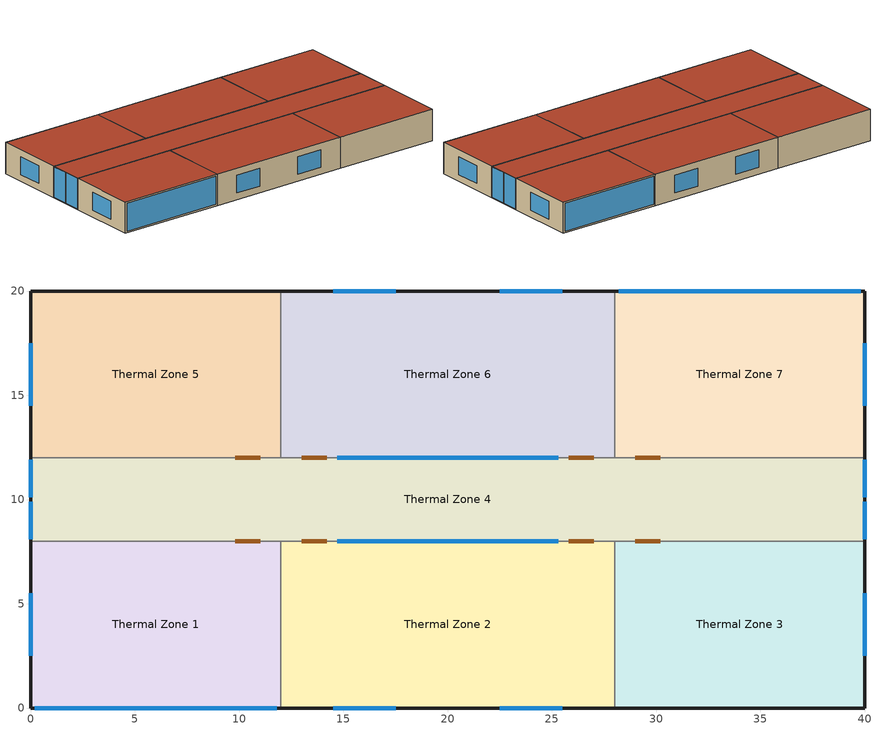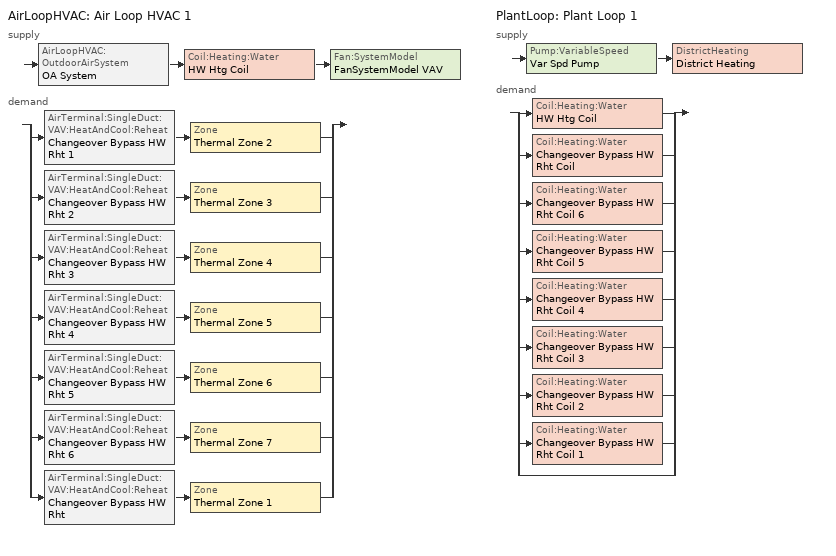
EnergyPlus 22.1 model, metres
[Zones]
Thermal Zone 1
 floor ground (My Slab): 12,8 12,0 0,0 0,8 z0
 wall outside (My Exterior Wall): 0,8 0,0 12,0 z0:3.5
 wall to Thermal Zone 4 (My Interior Wall): 12,8 0,8 z0:3.5
 wall to Thermal Zone 2 (My Interior Wall): 12,0 12,8 z0:3.5
 window (My Exterior Window): 0.2,0 11.8,0 z0.2:3.3; 0,5.5 0,2.5 z0.75:2.75
 door inside (My Interior Door): 11,8 9.8,8 z0:2.2
 roof outside (My Roof): 12,0 12,8 0,8 0,0 z3.5
Thermal Zone 2
 floor ground (My Slab): 28,8 28,0 12,0 12,8 z0
 wall outside (My Exterior Wall): 12,0 28,0 z0:3.5
 wall to Thermal Zone 4 (My Interior Wall): 28,8 12,8 z0:3.5
 wall to Thermal Zone 3 (My Interior Wall): 28,0 28,8 z0:3.5
 window (My Exterior Window): 14.5,0 17.5,0 / 22.5,0 25.5,0 z0.75:2.75
 window inside (My Interior Window): 25.3,8 14.7,8 z0.1:3.4
 door inside (My Interior Door): 14.2,8 13,8 / 27,8 25.8,8 z0:2.2
 roof outside (My Roof): 28,0 28,8 12,8 12,0 z3.5
Thermal Zone 3
 floor ground (My Slab): 40,8 40,0 28,0 28,8 z0
 wall outside (My Exterior Wall): 28,0 40,0 40,8 z0:3.5
 wall to Thermal Zone 4 (My Interior Wall): 40,8 28,8 z0:3.5
 window (My Exterior Window): 40,2.5 40,5.5 z0.75:2.75
 door inside (My Interior Door): 30.2,8 29,8 z0:2.2
 roof outside (My Roof): 40,0 40,8 28,8 28,0 z3.5
Thermal Zone 4
 floor ground (My Slab): 40,12 40,8 0,8 0,12 z0
 wall outside (My Exterior Wall): 0,12 0,10 0,8 / 40,8 40,10 40,12 z0:3.5
 wall to Thermal Zone 5 (My Interior Wall): 12,12 0,12 z0:3.5
 wall to Thermal Zone 6 (My Interior Wall): 28,12 12,12 z0:3.5
 wall to Thermal Zone 7 (My Interior Wall): 40,12 28,12 z0:3.5
 window (My Exterior Window): 0,9.9 0,8.1 / 40,10.1 40,11.9 / 0,11.9 0,10.1 / 40,8.1 40,9.9 z0.05:3.45
 window inside (My Interior Window): 25.3,12 14.7,12 z0.1:3.4
 door inside (My Interior Door): 11,12 9.8,12 / 14.2,12 13,12 / 27,12 25.8,12 / 30.2,12 29,12 z0:2.2
 roof outside (My Roof): 40,8 40,12 0,12 0,8 z3.5
Thermal Zone 5
 floor ground (My Slab): 12,20 12,12 0,12 0,20 z0
 wall outside (My Exterior Wall): 12,20 0,20 0,12 z0:3.5
 wall to Thermal Zone 6 (My Interior Wall): 12,12 12,20 z0:3.5
 window (My Exterior Window): 0,17.5 0,14.5 z0.75:2.75
 roof outside (My Roof): 12,12 12,20 0,20 0,12 z3.5
Thermal Zone 6
 floor ground (My Slab): 28,20 28,12 12,12 12,20 z0
 wall outside (My Exterior Wall): 28,20 12,20 z0:3.5
 wall to Thermal Zone 7 (My Interior Wall): 28,12 28,20 z0:3.5
 window (My Exterior Window): 25.5,20 22.5,20 / 17.5,20 14.5,20 z0.75:2.75
 roof outside (My Roof): 28,12 28,20 12,20 12,12 z3.5
Thermal Zone 7
 floor ground (My Slab): 40,20 40,12 28,12 28,20 z0
 wall outside (My Exterior Wall): 40,12 40,20 28,20 z0:3.5
 window (My Exterior Window): 40,14.5 40,17.5 z0.75:2.75; 39.8,20 28.2,20 z0.2:3.3
 roof outside (My Roof): 40,12 40,20 28,20 28,12 z3.5
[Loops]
AirLoopHVAC 'Air Loop HVAC 1'
 supply: AirLoopHVAC:OutdoorAirSystem 'OA System' > Coil:Heating:Water 'HW Htg Coil' > Fan:SystemModel 'FanSystemModel VAV'
 demand: split
  | AirTerminal:SingleDuct:VAV:HeatAndCool:Reheat 'Changeover Bypass HW Rht 1' > Zone 'Thermal Zone 2'
  | AirTerminal:SingleDuct:VAV:HeatAndCool:Reheat 'Changeover Bypass HW Rht 2' > Zone 'Thermal Zone 3'
  | AirTerminal:SingleDuct:VAV:HeatAndCool:Reheat 'Changeover Bypass HW Rht 3' > Zone 'Thermal Zone 4'
  | AirTerminal:SingleDuct:VAV:HeatAndCool:Reheat 'Changeover Bypass HW Rht 4' > Zone 'Thermal Zone 5'
  | AirTerminal:SingleDuct:VAV:HeatAndCool:Reheat 'Changeover Bypass HW Rht 5' > Zone 'Thermal Zone 6'
  | AirTerminal:SingleDuct:VAV:HeatAndCool:Reheat 'Changeover Bypass HW Rht 6' > Zone 'Thermal Zone 7'
  | AirTerminal:SingleDuct:VAV:HeatAndCool:Reheat 'Changeover Bypass HW Rht' > Zone 'Thermal Zone 1'
PlantLoop 'Plant Loop 1'
 supply: Pump:VariableSpeed 'Var Spd Pump' > DistrictHeating 'District Heating'
 demand: split
  | Coil:Heating:Water 'HW Htg Coil'
  | Coil:Heating:Water 'Changeover Bypass HW Rht Coil'
  | Coil:Heating:Water 'Changeover Bypass HW Rht Coil 6'
  | Coil:Heating:Water 'Changeover Bypass HW Rht Coil 5'
  | Coil:Heating:Water 'Changeover Bypass HW Rht Coil 4'
  | Coil:Heating:Water 'Changeover Bypass HW Rht Coil 3'
  | Coil:Heating:Water 'Changeover Bypass HW Rht Coil 2'
  | Coil:Heating:Water 'Changeover Bypass HW Rht Coil 1'
  | bypass
[Building]
Building 1
[Site:Location]
COPENHAGEN: Latitude {deg}=55.63; Longitude {deg}=12.67; Time Zone {hr}=1; Elevation {m}=5
[SizingPeriod:DesignDay] Day of Month=21; Dry-Bulb Temperature Range Modifier Type=DefaultMultipliers; Barometric Pressure {Pa}=101265; Rain Indicator=No; Snow Indicator=No; Daylight Saving Time Indicator=No; Begin Environment Reset Mode=FullResetAtBeginEnvironment
Name | Month | Day Type | Maximum Dry-Bulb Temperature {C} | Daily Dry-Bulb Temperature Range {deltaC} | Humidity Condition Type | Wetbulb or DewPoint at Maximum Dry-Bulb {C} | Wind Speed {m/s} | Wind Direction {deg} | Solar Model Indicator | ASHRAE Clear Sky Optical Depth for Beam Irradiance (taub) | ASHRAE Clear Sky Optical Depth for Diffuse Irradiance (taud) | Enthalpy at Maximum Dry-Bulb {J/kg} | Sky Clearness
COPENHAGEN Ann Clg .4% Condns DB=>MWB | 7 | SummerDesignDay | 25.5 | 8 | Wetbulb | 17.9 | 4.6 | 160 | ASHRAETau | 0.447 | 1.986
COPENHAGEN Ann Clg .4% Condns DP=>MDB | 7 | SummerDesignDay | 20.8 | 8 | Dewpoint | 17.9 | 4.6 | 160 | ASHRAETau | 0.447 | 1.986
COPENHAGEN Ann Clg .4% Condns Enth=>MDB | 7 | SummerDesignDay | 23.1 | 8 | Enthalpy |  | 4.6 | 160 | ASHRAETau | 0.447 | 1.986 | 54800
COPENHAGEN Ann Clg .4% Condns WB=>MDB | 7 | SummerDesignDay | 23.4 | 8 | Wetbulb | 19.3 | 4.6 | 160 | ASHRAETau | 0.447 | 1.986
COPENHAGEN Ann Htg 99.6% Condns DB | 2 | WinterDesignDay | -9.2 | 0 | Wetbulb | -9.2 | 4.8 | 50 | ASHRAEClearSky |  |  |  | 0
COPENHAGEN Ann Htg Wind 99.6% Condns WS=>MCDB | 2 | WinterDesignDay | 4.1 | 0 | Wetbulb | 4.1 | 14.7 | 50 | ASHRAEClearSky |  |  |  | 0
COPENHAGEN Ann Hum_n 99.6% Condns DP=>MCDB | 2 | WinterDesignDay | -7.6 | 0 | Dewpoint | -12 | 4.8 | 50 | ASHRAEClearSky |  |  |  | 0
[Material] Thermal Absorptance=0.9
Name | Roughness | Thickness {m} | Conductivity {W/m-K} | Density {kg/m3} | Specific Heat {J/kg-K} | Solar Absorptance | Visible Absorptance
1/2IN Gypsum | Smooth | 0.0127 | 0.16 | 784.9 | 830 | 0.4 | 0.4
8IN Concrete HW | MediumRough | 0.2033 | 1.7296 | 2243 | 837 | 0.65 | 0.65
G01a 19mm gypsum board | MediumSmooth | 0.019 | 0.16 | 800 | 1090 | 0.4 | 0.4
G05 25mm wood | MediumSmooth | 0.0254 | 0.15 | 608 | 1630 | 0.5 | 0.5
M11 100mm lightweight concrete 1 | MediumRough | 0.1016 | 0.53 | 1280 | 840 | 0.5 | 0.5
MAT-CC05 4 HW CONCRETE | Rough | 0.1016 | 1.311 | 2240 | 836.8 | 0.85 | 0.85
Roof Insulation [18] | MediumRough | 0.1693 | 0.049 | 265 | 836.8 | 0.7 | 0.7
Roof Membrane | VeryRough | 0.0095 | 0.16 | 1121.29 | 1460 | 0.7 | 0.7
Wall Insulation [31] | MediumRough | 0.0337 | 0.0432 | 91 | 837 | 0.5 | 0.5
[Material:AirGap]
F04 Wall air space resistance: Thermal Resistance {m2-K/W}=0.15
[Material:NoMass]
CP02 CARPET PAD: Roughness=Smooth; Thermal Resistance {m2-K/W}=0.1; Thermal Absorptance=0.9; Solar Absorptance=0.8; Visible Absorptance=0.8
[WindowMaterial:Gas]
AIR 6MM: Gas Type=Air; Thickness {m}=0.0063
[WindowMaterial:Glazing] Optical Data Type=SpectralAverage; Infrared Transmittance at Normal Incidence=0; Front Side Infrared Hemispherical Emissivity=0.84; Back Side Infrared Hemispherical Emissivity=0.84; Conductivity {W/m-K}=0.9
Name | Thickness {m} | Solar Transmittance at Normal Incidence | Front Side Solar Reflectance at Normal Incidence | Back Side Solar Reflectance at Normal Incidence | Visible Transmittance at Normal Incidence | Front Side Visible Reflectance at Normal Incidence | Back Side Visible Reflectance at Normal Incidence | Dirt Correction Factor for Solar and Visible Transmittance | Solar Diffusing
Clear 3mm | 0.003 | 0.837 | 0.075 | 0 | 0.898 | 0.081 | 0 | 1 | No
CLEAR 6MM | 0.006 | 0.775 | 0.071 | 0.071 | 0.881 | 0.08 | 0.08
[Construction]
My Exterior Wall: 8IN Concrete HW, Wall Insulation [31], 1/2IN Gypsum
My Exterior Window: CLEAR 6MM, AIR 6MM, CLEAR 6MM
My Interior Door: G05 25mm wood
My Interior Wall: G01a 19mm gypsum board, F04 Wall air space resistance, G01a 19mm gypsum board
My Interior Window: Clear 3mm
My Roof: Roof Membrane, Roof Insulation [18], M11 100mm lightweight concrete 1
My Slab: MAT-CC05 4 HW CONCRETE, CP02 CARPET PAD
[Zone] Multiplier=1; Part of Total Floor Area=Yes
Thermal Zone 1; Thermal Zone 2; Thermal Zone 3; Thermal Zone 4; Thermal Zone 5; Thermal Zone 6; Thermal Zone 7
[ZoneControl:Thermostat] Temperature Difference Between Cutout And Setpoint {deltaC}=0
Name | Zone or ZoneList | Control Type Schedule | Control 1
Thermal Zone 1 Thermostat | Thermal Zone 1 | Thermal Zone 1 Thermostat Schedule | Thermostat Setpoint Dual Setpoint 1
Thermal Zone 2 Thermostat | Thermal Zone 2 | Thermal Zone 2 Thermostat Schedule | Thermostat Setpoint Dual Setpoint 3
Thermal Zone 3 Thermostat | Thermal Zone 3 | Thermal Zone 3 Thermostat Schedule | Thermostat Setpoint Dual Setpoint 4
Thermal Zone 4 Thermostat | Thermal Zone 4 | Thermal Zone 4 Thermostat Schedule | Thermostat Setpoint Dual Setpoint 5
Thermal Zone 5 Thermostat | Thermal Zone 5 | Thermal Zone 5 Thermostat Schedule | Thermostat Setpoint Dual Setpoint 6
Thermal Zone 6 Thermostat | Thermal Zone 6 | Thermal Zone 6 Thermostat Schedule | Thermostat Setpoint Dual Setpoint 7
Thermal Zone 7 Thermostat | Thermal Zone 7 | Thermal Zone 7 Thermostat Schedule | Thermostat Setpoint Dual Setpoint 2
[ThermostatSetpoint:DualSetpoint]
Name | Heating Setpoint Temperature Schedule | Cooling Setpoint Temperature Schedule
Thermostat Setpoint Dual Setpoint 1 | HtgSetp 1 | ClgSetp 1
Thermostat Setpoint Dual Setpoint 3 | HtgSetp 2 | ClgSetp 2
Thermostat Setpoint Dual Setpoint 4 | HtgSetp 3 | ClgSetp 3
Thermostat Setpoint Dual Setpoint 5 | HtgSetp 4 | ClgSetp 4
Thermostat Setpoint Dual Setpoint 6 | HtgSetp 5 | ClgSetp 5
Thermostat Setpoint Dual Setpoint 7 | HtgSetp 6 | ClgSetp 6
Thermostat Setpoint Dual Setpoint 2 | HtgSetp 7 | ClgSetp 7
[AirTerminal:SingleDuct:VAV:HeatAndCool:Reheat] Zone Minimum Air Flow Fraction=0; Maximum Hot Water or Steam Flow Rate {m3/s}=AutoSize; Minimum Hot Water or Steam Flow Rate {m3/s}=0; Convergence Tolerance=0.001; Maximum Reheat Air Temperature {C}=1000
Name | Maximum Air Flow Rate {m3/s} | Reheat Coil
Changeover Bypass HW Rht | 0.285867 | Changeover Bypass HW Rht Coil
Changeover Bypass HW Rht 1 | 0.249923 | Changeover Bypass HW Rht Coil 1
Changeover Bypass HW Rht 2 | 0.223295 | Changeover Bypass HW Rht Coil 2
Changeover Bypass HW Rht 3 | 0.289153 | Changeover Bypass HW Rht Coil 3
Changeover Bypass HW Rht 4 | 0.223063 | Changeover Bypass HW Rht Coil 4
Changeover Bypass HW Rht 5 | 0.250493 | Changeover Bypass HW Rht Coil 5
Changeover Bypass HW Rht 6 | 0.287566 | Changeover Bypass HW Rht Coil 6
[Coil:Heating:Water] Performance Input Method=UFactorTimesAreaAndDesignWaterFlowRate; Rated Inlet Water Temperature {C}=82.2; Rated Inlet Air Temperature {C}=16.6; Rated Outlet Water Temperature {C}=71.1; Rated Outlet Air Temperature {C}=32.2; Rated Ratio for Air and Water Convection=0.5
Name | Availability Schedule | U-Factor Times Area Value {W/K} | Maximum Water Flow Rate {m3/s} | Rated Capacity {W}
Changeover Bypass HW Rht Coil | Always On Discrete hvac_library | 164 | 0.000163 | 7377.64
Changeover Bypass HW Rht Coil 1 | Always On Discrete hvac_library | 143.11 | 0.000142 | 6440.12
Changeover Bypass HW Rht Coil 2 | Always On Discrete hvac_library | 127.86 | 0.000127 | 5753.97
Changeover Bypass HW Rht Coil 3 | Always On Discrete hvac_library | 165.58 | 0.000165 | 7451.16
Changeover Bypass HW Rht Coil 4 | Always On Discrete hvac_library | 127.73 | 0.000127 | 5747.99
Changeover Bypass HW Rht Coil 5 | Always On Discrete hvac_library | 143.44 | 0.000143 | 6454.81
Changeover Bypass HW Rht Coil 6 | Always On Discrete hvac_library | 164.68 | 0.000164 | 7410.4
HW Htg Coil | Always On Discrete 1 | 187.25 | 0.000266 | 12047.4
[Zone equipment]
Thermal Zone 1: Changeover Bypass HW Rht
Thermal Zone 2: Changeover Bypass HW Rht 1
Thermal Zone 3: Changeover Bypass HW Rht 2
Thermal Zone 4: Changeover Bypass HW Rht 3
Thermal Zone 5: Changeover Bypass HW Rht 4
Thermal Zone 6: Changeover Bypass HW Rht 5
Thermal Zone 7: Changeover Bypass HW Rht 6
[Sizing:Zone] Zone Cooling Design Supply Air Temperature Input Method=SupplyAirTemperature; Zone Cooling Design Supply Air Temperature {C}=14; Zone Cooling Design Supply Air Temperature Difference {deltaC}=11.11; Zone Heating Design Supply Air Temperature Input Method=SupplyAirTemperature; Zone Heating Design Supply Air Temperature {C}=40; Zone Heating Design Supply Air Temperature Difference {deltaC}=11.11; Zone Cooling Design Supply Air Humidity Ratio {kgWater/kgDryAir}=0.0085; Zone Heating Design Supply Air Humidity Ratio {kgWater/kgDryAir}=0.008; Cooling Design Air Flow Method=DesignDay; Cooling Design Air Flow Rate {m3/s}=0; Cooling Minimum Air Flow per Zone Floor Area {m3/s-m2}=0.000762; Cooling Minimum Air Flow {m3/s}=0; Cooling Minimum Air Flow Fraction=0; Heating Design Air Flow Method=DesignDay; Heating Design Air Flow Rate {m3/s}=0; Heating Maximum Air Flow per Zone Floor Area {m3/s-m2}=0.002032; Heating Maximum Air Flow {m3/s}=0.141576; Heating Maximum Air Flow Fraction=0.3; Account for Dedicated Outdoor Air System=No
Name | Design Specification Outdoor Air Object
Thermal Zone 1; Thermal Zone 2; Thermal Zone 3; Thermal Zone 5; Thermal Zone 6; Thermal Zone 7 | My Space Ventilation
Thermal Zone 4 | Corridor Ventilation
[Controller:MechanicalVentilation]
Controller Mechanical Ventilation 1: Availability Schedule=Always On Discrete 1; Demand Controlled Ventilation=No; System Outdoor Air Method=ZoneSum; Zone or ZoneList Name 1=Thermal Zone 1; Design Specification Outdoor Air Object Name 1=My Space Ventilation; Zone or ZoneList Name 2=Thermal Zone 2; Design Specification Outdoor Air Object Name 2=My Space Ventilation; Zone or ZoneList Name 3=Thermal Zone 3; Design Specification Outdoor Air Object Name 3=My Space Ventilation; Zone or ZoneList Name 4=Thermal Zone 4; Design Specification Outdoor Air Object Name 4=Corridor Ventilation; Zone or ZoneList Name 5=Thermal Zone 5; Design Specification Outdoor Air Object Name 5=My Space Ventilation; Zone or ZoneList Name 6=Thermal Zone 6; Design Specification Outdoor Air Object Name 6=My Space Ventilation; Zone or ZoneList Name 7=Thermal Zone 7; Design Specification Outdoor Air Object Name 7=My Space Ventilation
[DesignSpecification:OutdoorAir] Outdoor Air Method=Sum; Outdoor Air Flow per Zone {m3/s}=0; Outdoor Air Flow Air Changes per Hour {1/hr}=0
Name | Outdoor Air Flow per Person {m3/s-person} | Outdoor Air Flow per Zone Floor Area {m3/s-m2}
My Space Ventilation | 0.00943895 | 0
Corridor Ventilation | 0 | 0.000254
[AirLoopHVAC]
Air Loop HVAC 1: Design Supply Air Flow Rate {m3/s}=AutoSize; Design Return Air Flow Fraction of Supply Air Flow=1
[Sizing:System]
Air Loop HVAC 1: Type of Load to Size On=Sensible; Design Outdoor Air Flow Rate {m3/s}=Autosize; Central Heating Maximum System Air Flow Ratio=0.3; Preheat Design Temperature {C}=7; Preheat Design Humidity Ratio {kgWater/kgDryAir}=0.008; Precool Design Temperature {C}=12.8; Precool Design Humidity Ratio {kgWater/kgDryAir}=0.008; Central Cooling Design Supply Air Temperature {C}=12.8; Central Heating Design Supply Air Temperature {C}=19; Type of Zone Sum to Use=NonCoincident; 100% Outdoor Air in Cooling=Yes; 100% Outdoor Air in Heating=No; Central Cooling Design Supply Air Humidity Ratio {kgWater/kgDryAir}=0.0085; Central Heating Design Supply Air Humidity Ratio {kgWater/kgDryAir}=0.008; Cooling Supply Air Flow Rate Method=DesignDay; Cooling Supply Air Flow Rate {m3/s}=0; Cooling Supply Air Flow Rate Per Floor Area {m3/s-m2}=0.00996765; Cooling Fraction of Autosized Cooling Supply Air Flow Rate=1; Cooling Supply Air Flow Rate Per Unit Cooling Capacity {m3/s-W}=3.94755e-05; Heating Supply Air Flow Rate Method=DesignDay; Heating Supply Air Flow Rate {m3/s}=0; Heating Supply Air Flow Rate Per Floor Area {m3/s-m2}=0.00996765; Heating Fraction of Autosized Heating Supply Air Flow Rate=1; Heating Fraction of Autosized Cooling Supply Air Flow Rate=1; Heating Supply Air Flow Rate Per Unit Heating Capacity {m3/s-W}=3.15882e-05; System Outdoor Air Method=ZoneSum; Zone Maximum Outdoor Air Fraction=1; Cooling Design Capacity Method=CoolingDesignCapacity; Cooling Design Capacity {W}=Autosize; Cooling Design Capacity Per Floor Area {W/m2}=234.7; Fraction of Autosized Cooling Design Capacity=1; Heating Design Capacity Method=HeatingDesignCapacity; Heating Design Capacity {W}=Autosize; Heating Design Capacity Per Floor Area {W/m2}=157; Fraction of Autosized Heating Design Capacity=1; Central Cooling Capacity Control Method=OnOff
[Controller:WaterCoil]
Controller Water Coil 1: Control Variable=Temperature; Action=Normal; Actuator Variable=Flow; Controller Convergence Tolerance {deltaC}=0.001; Maximum Actuated Flow {m3/s}=0.0004; Minimum Actuated Flow {m3/s}=0
[AvailabilityManager:Scheduled] Schedule=Always On Discrete
Air Loop HVAC 1 Availability Manager; OA System Availability Manager
[Controller:OutdoorAir]
Outdoor Air Controller: Minimum Outdoor Air Flow Rate {m3/s}=Autosize; Maximum Outdoor Air Flow Rate {m3/s}=Autosize; Economizer Control Type=NoEconomizer; Economizer Control Action Type=ModulateFlow; Economizer Maximum Limit Dry-Bulb Temperature {C}=28; Economizer Maximum Limit Enthalpy {J/kg}=64000; Economizer Minimum Limit Dry-Bulb Temperature {C}=-100; Lockout Type=NoLockout; Minimum Limit Type=FixedMinimum; Mechanical Ventilation Controller=Controller Mechanical Ventilation 1; High Humidity Control=No; Control High Indoor Humidity Based on Outdoor Humidity Ratio=Yes; Heat Recovery Bypass Control Type=BypassWhenOAFlowGreaterThanMinimum
[HeatExchanger:AirToAir:SensibleAndLatent]
Air-to-Air HX: Availability Schedule=Always On Discrete 1; Nominal Supply Air Flow Rate {m3/s}=Autosize; Sensible Effectiveness at 100% Heating Air Flow=0.76; Latent Effectiveness at 100% Heating Air Flow=0.68; Sensible Effectiveness at 75% Heating Air Flow=0.81; Latent Effectiveness at 75% Heating Air Flow=0.73; Sensible Effectiveness at 100% Cooling Air Flow=0.76; Latent Effectiveness at 100% Cooling Air Flow=0.68; Sensible Effectiveness at 75% Cooling Air Flow=0.81; Latent Effectiveness at 75% Cooling Air Flow=0.73; Nominal Electric Power {W}=0; Supply Air Outlet Temperature Control=Yes; Heat Exchanger Type=Plate; Frost Control Type=None; Threshold Temperature {C}=1.7; Economizer Lockout=Yes
[SetpointManager:MixedAir] Control Variable=Temperature
Node 61 OS Default SPM; Node 37 OS Default SPM; Node 38 OS Default SPM
[Fan:SystemModel]
FanSystemModel VAV: Availability Schedule=Always On Discrete hvac_library; Design Maximum Air Flow Rate {m3/s}=1.81; Speed Control Method=Continuous; Electric Power Minimum Flow Rate Fraction=0; Design Pressure Rise {Pa}=1017.592; Motor Efficiency=0.93; Motor In Air Stream Fraction=1; Design Electric Power Consumption {W}=3045.81; Design Power Sizing Method=TotalEfficiencyAndPressure; Electric Power Per Unit Flow Rate {W/(m3/s)}=840; Electric Power Per Unit Flow Rate Per Unit Pressure {W/((m3/s)-Pa)}=1.66667; Fan Total Efficiency=0.6045; Electric Power Function of Flow Fraction Curve=VAV Fan Curve; Motor Loss Radiative Fraction=0; Number of Speeds=1
[SetpointManager:Scheduled] Control Variable=Temperature
Name | Schedule
Scheduled Deck Temp | Deck Temperature
Scheduled HW Temp | Hot Water Temperature
[PlantLoop]
Plant Loop 1: Fluid Type=Water; Plant Equipment Operation Scheme=Plant Loop 1 Operation Schemes; Maximum Loop Temperature {C}=100; Minimum Loop Temperature {C}=0; Maximum Loop Flow Rate {m3/s}=0.001051; Minimum Loop Flow Rate {m3/s}=0; Plant Loop Volume {m3}=0.166667; Load Distribution Scheme=Optimal; Plant Loop Demand Calculation Scheme=SingleSetpoint; Common Pipe Simulation=None
[Sizing:Plant]
Plant Loop 1: Loop Type=Heating; Design Loop Exit Temperature {C}=82; Loop Design Temperature Difference {deltaC}=11; Sizing Option=NonCoincident; Zone Timesteps in Averaging Window=1; Coincident Sizing Factor Mode=None
[Pump:VariableSpeed]
Var Spd Pump: Design Maximum Flow Rate {m3/s}=0.001051; Design Pump Head {Pa}=179352; Design Power Consumption {W}=268.56; Motor Efficiency=0.9; Fraction of Motor Inefficiencies to Fluid Stream=0; Coefficient 1 of the Part Load Performance Curve=0; Coefficient 2 of the Part Load Performance Curve=1; Coefficient 3 of the Part Load Performance Curve=0; Coefficient 4 of the Part Load Performance Curve=0; Design Minimum Flow Rate {m3/s}=0; Pump Control Type=Continuous; Skin Loss Radiative Fraction=0.5; Design Power Sizing Method=PowerPerFlowPerPressure; Design Electric Power per Unit Flow Rate {W/(m3/s)}=348701.1; Design Shaft Power per Unit Flow Rate per Unit Head {W/((m3/s)-Pa)}=1.28205; Design Minimum Flow Rate Fraction=0
[DistrictHeating]
District Heating: Nominal Capacity {W}=1000000
[PlantEquipmentOperationSchemes]
Plant Loop 1 Operation Schemes: Control Scheme Object Type 1=PlantEquipmentOperation:HeatingLoad; Control Scheme Name 1=Plant Loop 1 Heating Operation Scheme; Control Scheme Schedule Name 1=Always On Discrete
[PlantEquipmentOperation:HeatingLoad]
Plant Loop 1 Heating Operation Scheme: Load Range Lower Limit 1 {W}=0; Load Range Upper Limit 1 {W}=1000000000; Range Equipment List Name 1=Plant Loop 1 Heating Equipment List
[PlantEquipmentList]
Plant Loop 1 Heating Equipment List: DistrictHeating, District Heating
[Schedule:Compact]
Thermal Zone 1 Thermostat Schedule; Thermal Zone 2 Thermostat Schedule; Thermal Zone 3 Thermostat Schedule; Thermal Zone 4 Thermostat Schedule; Thermal Zone 5 Thermostat Schedule; Thermal Zone 6 Thermostat Schedule; Thermal Zone 7 Thermostat Schedule: Through: 12/31, For: AllDays, Until: 24:00, 4
[Schedule:Day:Interval]
Medium Office HtgSetp Rule 1 Day Schedule 2; Medium Office HtgSetp Summer Design Day 2; Medium Office HtgSetp Winter Design Day 2; Medium Office HtgSetp Winter Design Day 3; Medium Office HtgSetp Winter Design Day 4; Medium Office HtgSetp Winter Design Day 5; Medium Office HtgSetp Winter Design Day 6; Medium Office HtgSetp Winter Design Day 7; Medium Office HtgSetp Winter Design Day 1; Deck Temperature Default: No, 24:00, 21
Medium Office HtgSetp Default Schedule 2: No, 06:00, 21, 22:00, 21, 24:00, 21
Medium Office HtgSetp Rule 2 Day Schedule 2: No, 06:00, 21, 18:00, 21, 24:00, 21
Medium Office ClgSetp Rule 1 Day Schedule 2; Medium Office ClgSetp Winter Design Day 2; Medium Office ClgSetp Rule 1 Day Schedule 3; Medium Office ClgSetp Winter Design Day 3; Medium Office ClgSetp Rule 1 Day Schedule 4; Medium Office ClgSetp Winter Design Day 4; Medium Office ClgSetp Rule 1 Day Schedule 5; Medium Office ClgSetp Winter Design Day 5; Medium Office ClgSetp Rule 1 Day Schedule 6; Medium Office ClgSetp Winter Design Day 6; Medium Office ClgSetp Rule 1 Day Schedule 7; Medium Office ClgSetp Winter Design Day 7; Medium Office ClgSetp Rule 1 Day Schedule 1; Medium Office ClgSetp Winter Design Day 1: No, 24:00, 80
Medium Office ClgSetp Default Schedule 2; Medium Office ClgSetp Summer Design Day 2; Medium Office ClgSetp Default Schedule 3; Medium Office ClgSetp Summer Design Day 3; Medium Office ClgSetp Default Schedule 4; Medium Office ClgSetp Summer Design Day 4; Medium Office ClgSetp Default Schedule 5; Medium Office ClgSetp Summer Design Day 5; Medium Office ClgSetp Default Schedule 6; Medium Office ClgSetp Summer Design Day 6; Medium Office ClgSetp Default Schedule 7; Medium Office ClgSetp Summer Design Day 7; Medium Office ClgSetp Default Schedule 1; Medium Office ClgSetp Summer Design Day 1: No, 06:00, 80, 22:00, 80, 24:00, 80
Medium Office ClgSetp Rule 2 Day Schedule 2; Medium Office ClgSetp Rule 2 Day Schedule 3; Medium Office ClgSetp Rule 2 Day Schedule 4; Medium Office ClgSetp Rule 2 Day Schedule 5; Medium Office ClgSetp Rule 2 Day Schedule 6; Medium Office ClgSetp Rule 2 Day Schedule 7; Medium Office ClgSetp Rule 2 Day Schedule 1: No, 06:00, 80, 18:00, 80, 24:00, 80
Medium Office HtgSetp Rule 1 Day Schedule 3; Medium Office HtgSetp Summer Design Day 3; Medium Office HtgSetp Rule 1 Day Schedule 4; Medium Office HtgSetp Summer Design Day 4; Medium Office HtgSetp Rule 1 Day Schedule 5; Medium Office HtgSetp Summer Design Day 5; Medium Office HtgSetp Rule 1 Day Schedule 6; Medium Office HtgSetp Summer Design Day 6; Medium Office HtgSetp Rule 1 Day Schedule 7; Medium Office HtgSetp Summer Design Day 7; Medium Office HtgSetp Rule 1 Day Schedule 1; Medium Office HtgSetp Summer Design Day 1: No, 24:00, 15.6
Medium Office HtgSetp Default Schedule 3; Medium Office HtgSetp Default Schedule 4; Medium Office HtgSetp Default Schedule 5; Medium Office HtgSetp Default Schedule 6; Medium Office HtgSetp Default Schedule 7; Medium Office HtgSetp Default Schedule 1: No, 06:00, 15.6, 22:00, 21, 24:00, 15.6
Medium Office HtgSetp Rule 2 Day Schedule 3; Medium Office HtgSetp Rule 2 Day Schedule 4; Medium Office HtgSetp Rule 2 Day Schedule 5; Medium Office HtgSetp Rule 2 Day Schedule 6; Medium Office HtgSetp Rule 2 Day Schedule 7; Medium Office HtgSetp Rule 2 Day Schedule 1: No, 06:00, 15.6, 18:00, 21, 24:00, 15.6
Deck Temperature Summer Design Day: No, 24:00, 12.8
Deck Temperature Winter Design Day: No, 24:00, 19
Hot Water Temperature Default; Hot Water Temperature Summer Design Day; Hot Water Temperature Winter Design Day: No, 24:00, 67
[Schedule:Week:Daily]
HtgSetp 1 Week Rule - Jan1-Dec31: Medium Office HtgSetp Rule 1 Day Schedule 2, Medium Office HtgSetp Default Schedule 2, Medium Office HtgSetp Default Schedule 2, Medium Office HtgSetp Default Schedule 2, Medium Office HtgSetp Default Schedule 2, Medium Office HtgSetp Default Schedule 2, Medium Office HtgSetp Rule 2 Day Schedule 2, Medium Office HtgSetp Default Schedule 2, Medium Office HtgSetp Summer Design Day 2, Medium Office HtgSetp Winter Design Day 2, Medium Office HtgSetp Default Schedule 2, Medium Office HtgSetp Default Schedule 2
ClgSetp 1 Week Rule - Jan1-Dec31: Medium Office ClgSetp Rule 1 Day Schedule 2, Medium Office ClgSetp Default Schedule 2, Medium Office ClgSetp Default Schedule 2, Medium Office ClgSetp Default Schedule 2, Medium Office ClgSetp Default Schedule 2, Medium Office ClgSetp Default Schedule 2, Medium Office ClgSetp Rule 2 Day Schedule 2, Medium Office ClgSetp Default Schedule 2, Medium Office ClgSetp Summer Design Day 2, Medium Office ClgSetp Winter Design Day 2, Medium Office ClgSetp Default Schedule 2, Medium Office ClgSetp Default Schedule 2
HtgSetp 2 Week Rule - Jan1-Dec31: Medium Office HtgSetp Rule 1 Day Schedule 3, Medium Office HtgSetp Default Schedule 3, Medium Office HtgSetp Default Schedule 3, Medium Office HtgSetp Default Schedule 3, Medium Office HtgSetp Default Schedule 3, Medium Office HtgSetp Default Schedule 3, Medium Office HtgSetp Rule 2 Day Schedule 3, Medium Office HtgSetp Default Schedule 3, Medium Office HtgSetp Summer Design Day 3, Medium Office HtgSetp Winter Design Day 3, Medium Office HtgSetp Default Schedule 3, Medium Office HtgSetp Default Schedule 3
ClgSetp 2 Week Rule - Jan1-Dec31: Medium Office ClgSetp Rule 1 Day Schedule 3, Medium Office ClgSetp Default Schedule 3, Medium Office ClgSetp Default Schedule 3, Medium Office ClgSetp Default Schedule 3, Medium Office ClgSetp Default Schedule 3, Medium Office ClgSetp Default Schedule 3, Medium Office ClgSetp Rule 2 Day Schedule 3, Medium Office ClgSetp Default Schedule 3, Medium Office ClgSetp Summer Design Day 3, Medium Office ClgSetp Winter Design Day 3, Medium Office ClgSetp Default Schedule 3, Medium Office ClgSetp Default Schedule 3
HtgSetp 3 Week Rule - Jan1-Dec31: Medium Office HtgSetp Rule 1 Day Schedule 4, Medium Office HtgSetp Default Schedule 4, Medium Office HtgSetp Default Schedule 4, Medium Office HtgSetp Default Schedule 4, Medium Office HtgSetp Default Schedule 4, Medium Office HtgSetp Default Schedule 4, Medium Office HtgSetp Rule 2 Day Schedule 4, Medium Office HtgSetp Default Schedule 4, Medium Office HtgSetp Summer Design Day 4, Medium Office HtgSetp Winter Design Day 4, Medium Office HtgSetp Default Schedule 4, Medium Office HtgSetp Default Schedule 4
ClgSetp 3 Week Rule - Jan1-Dec31: Medium Office ClgSetp Rule 1 Day Schedule 4, Medium Office ClgSetp Default Schedule 4, Medium Office ClgSetp Default Schedule 4, Medium Office ClgSetp Default Schedule 4, Medium Office ClgSetp Default Schedule 4, Medium Office ClgSetp Default Schedule 4, Medium Office ClgSetp Rule 2 Day Schedule 4, Medium Office ClgSetp Default Schedule 4, Medium Office ClgSetp Summer Design Day 4, Medium Office ClgSetp Winter Design Day 4, Medium Office ClgSetp Default Schedule 4, Medium Office ClgSetp Default Schedule 4
HtgSetp 4 Week Rule - Jan1-Dec31: Medium Office HtgSetp Rule 1 Day Schedule 5, Medium Office HtgSetp Default Schedule 5, Medium Office HtgSetp Default Schedule 5, Medium Office HtgSetp Default Schedule 5, Medium Office HtgSetp Default Schedule 5, Medium Office HtgSetp Default Schedule 5, Medium Office HtgSetp Rule 2 Day Schedule 5, Medium Office HtgSetp Default Schedule 5, Medium Office HtgSetp Summer Design Day 5, Medium Office HtgSetp Winter Design Day 5, Medium Office HtgSetp Default Schedule 5, Medium Office HtgSetp Default Schedule 5
ClgSetp 4 Week Rule - Jan1-Dec31: Medium Office ClgSetp Rule 1 Day Schedule 5, Medium Office ClgSetp Default Schedule 5, Medium Office ClgSetp Default Schedule 5, Medium Office ClgSetp Default Schedule 5, Medium Office ClgSetp Default Schedule 5, Medium Office ClgSetp Default Schedule 5, Medium Office ClgSetp Rule 2 Day Schedule 5, Medium Office ClgSetp Default Schedule 5, Medium Office ClgSetp Summer Design Day 5, Medium Office ClgSetp Winter Design Day 5, Medium Office ClgSetp Default Schedule 5, Medium Office ClgSetp Default Schedule 5
HtgSetp 5 Week Rule - Jan1-Dec31: Medium Office HtgSetp Rule 1 Day Schedule 6, Medium Office HtgSetp Default Schedule 6, Medium Office HtgSetp Default Schedule 6, Medium Office HtgSetp Default Schedule 6, Medium Office HtgSetp Default Schedule 6, Medium Office HtgSetp Default Schedule 6, Medium Office HtgSetp Rule 2 Day Schedule 6, Medium Office HtgSetp Default Schedule 6, Medium Office HtgSetp Summer Design Day 6, Medium Office HtgSetp Winter Design Day 6, Medium Office HtgSetp Default Schedule 6, Medium Office HtgSetp Default Schedule 6
ClgSetp 5 Week Rule - Jan1-Dec31: Medium Office ClgSetp Rule 1 Day Schedule 6, Medium Office ClgSetp Default Schedule 6, Medium Office ClgSetp Default Schedule 6, Medium Office ClgSetp Default Schedule 6, Medium Office ClgSetp Default Schedule 6, Medium Office ClgSetp Default Schedule 6, Medium Office ClgSetp Rule 2 Day Schedule 6, Medium Office ClgSetp Default Schedule 6, Medium Office ClgSetp Summer Design Day 6, Medium Office ClgSetp Winter Design Day 6, Medium Office ClgSetp Default Schedule 6, Medium Office ClgSetp Default Schedule 6
HtgSetp 6 Week Rule - Jan1-Dec31: Medium Office HtgSetp Rule 1 Day Schedule 7, Medium Office HtgSetp Default Schedule 7, Medium Office HtgSetp Default Schedule 7, Medium Office HtgSetp Default Schedule 7, Medium Office HtgSetp Default Schedule 7, Medium Office HtgSetp Default Schedule 7, Medium Office HtgSetp Rule 2 Day Schedule 7, Medium Office HtgSetp Default Schedule 7, Medium Office HtgSetp Summer Design Day 7, Medium Office HtgSetp Winter Design Day 7, Medium Office HtgSetp Default Schedule 7, Medium Office HtgSetp Default Schedule 7
ClgSetp 6 Week Rule - Jan1-Dec31: Medium Office ClgSetp Rule 1 Day Schedule 7, Medium Office ClgSetp Default Schedule 7, Medium Office ClgSetp Default Schedule 7, Medium Office ClgSetp Default Schedule 7, Medium Office ClgSetp Default Schedule 7, Medium Office ClgSetp Default Schedule 7, Medium Office ClgSetp Rule 2 Day Schedule 7, Medium Office ClgSetp Default Schedule 7, Medium Office ClgSetp Summer Design Day 7, Medium Office ClgSetp Winter Design Day 7, Medium Office ClgSetp Default Schedule 7, Medium Office ClgSetp Default Schedule 7
HtgSetp 7 Week Rule - Jan1-Dec31: Medium Office HtgSetp Rule 1 Day Schedule 1, Medium Office HtgSetp Default Schedule 1, Medium Office HtgSetp Default Schedule 1, Medium Office HtgSetp Default Schedule 1, Medium Office HtgSetp Default Schedule 1, Medium Office HtgSetp Default Schedule 1, Medium Office HtgSetp Rule 2 Day Schedule 1, Medium Office HtgSetp Default Schedule 1, Medium Office HtgSetp Summer Design Day 1, Medium Office HtgSetp Winter Design Day 1, Medium Office HtgSetp Default Schedule 1, Medium Office HtgSetp Default Schedule 1
ClgSetp 7 Week Rule - Jan1-Dec31: Medium Office ClgSetp Rule 1 Day Schedule 1, Medium Office ClgSetp Default Schedule 1, Medium Office ClgSetp Default Schedule 1, Medium Office ClgSetp Default Schedule 1, Medium Office ClgSetp Default Schedule 1, Medium Office ClgSetp Default Schedule 1, Medium Office ClgSetp Rule 2 Day Schedule 1, Medium Office ClgSetp Default Schedule 1, Medium Office ClgSetp Summer Design Day 1, Medium Office ClgSetp Winter Design Day 1, Medium Office ClgSetp Default Schedule 1, Medium Office ClgSetp Default Schedule 1
Deck Temperature Week Rule - Jan1-Dec31: Deck Temperature Default, Deck Temperature Default, Deck Temperature Default, Deck Temperature Default, Deck Temperature Default, Deck Temperature Default, Deck Temperature Default, Deck Temperature Default, Deck Temperature Summer Design Day, Deck Temperature Winter Design Day, Deck Temperature Default, Deck Temperature Default
Hot Water Temperature Week Rule - Jan1-Dec31: Hot Water Temperature Default, Hot Water Temperature Default, Hot Water Temperature Default, Hot Water Temperature Default, Hot Water Temperature Default, Hot Water Temperature Default, Hot Water Temperature Default, Hot Water Temperature Default, Hot Water Temperature Summer Design Day, Hot Water Temperature Winter Design Day, Hot Water Temperature Default, Hot Water Temperature Default
[Schedule:Year]
HtgSetp 1: HtgSetp 1 Week Rule - Jan1-Dec31, 1, 1, 12, 31
ClgSetp 1: ClgSetp 1 Week Rule - Jan1-Dec31, 1, 1, 12, 31
HtgSetp 2: HtgSetp 2 Week Rule - Jan1-Dec31, 1, 1, 12, 31
ClgSetp 2: ClgSetp 2 Week Rule - Jan1-Dec31, 1, 1, 12, 31
HtgSetp 3: HtgSetp 3 Week Rule - Jan1-Dec31, 1, 1, 12, 31
ClgSetp 3: ClgSetp 3 Week Rule - Jan1-Dec31, 1, 1, 12, 31
HtgSetp 4: HtgSetp 4 Week Rule - Jan1-Dec31, 1, 1, 12, 31
ClgSetp 4: ClgSetp 4 Week Rule - Jan1-Dec31, 1, 1, 12, 31
HtgSetp 5: HtgSetp 5 Week Rule - Jan1-Dec31, 1, 1, 12, 31
ClgSetp 5: ClgSetp 5 Week Rule - Jan1-Dec31, 1, 1, 12, 31
HtgSetp 6: HtgSetp 6 Week Rule - Jan1-Dec31, 1, 1, 12, 31
ClgSetp 6: ClgSetp 6 Week Rule - Jan1-Dec31, 1, 1, 12, 31
HtgSetp 7: HtgSetp 7 Week Rule - Jan1-Dec31, 1, 1, 12, 31
ClgSetp 7: ClgSetp 7 Week Rule - Jan1-Dec31, 1, 1, 12, 31
Deck Temperature: Deck Temperature Week Rule - Jan1-Dec31, 1, 1, 12, 31
Hot Water Temperature: Hot Water Temperature Week Rule - Jan1-Dec31, 1, 1, 12, 31
[Schedule:Constant] Hourly Value=1
Always On Discrete hvac_library; Always On Discrete 1; Always On Discrete
[Curve:Quartic]
VAV Fan Curve: Coefficient1 Constant=0.0407599; Coefficient2 x=0.088045; Coefficient3 x**2=-0.0729261; Coefficient4 x**3=0.94374; Coefficient5 x**4=0; Minimum Value of x {BasedOnField A2}=0; Maximum Value of x {BasedOnField A2}=1; Minimum Curve Output {BasedOnField A3}=0; Maximum Curve Output {BasedOnField A3}=1; Input Unit Type for X=Dimensionless; Output Unit Type=Dimensionless
